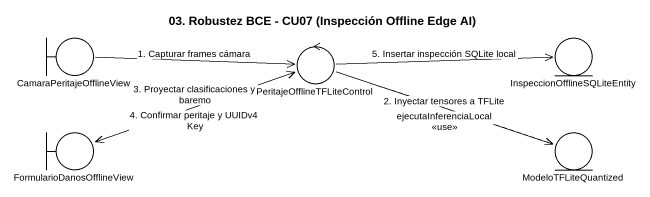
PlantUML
@startuml
title 03. Robustez BCE - CU07 (Inspección Offline Edge AI)
boundary CamaraPeritajeOfflineView
control PeritajeOfflineTFLiteControl
entity "InspeccionOfflineSQLiteEntity" as InspeccionOfflineSQLiteEntit
boundary FormularioDanosOfflineView
entity ModeloTFLiteQuantized
CamaraPeritajeOfflineView -right-> PeritajeOfflineTFLiteControl : 1. Capturar frames cámara
PeritajeOfflineTFLiteControl -right-> InspeccionOfflineSQLiteEntit : 5. Insertar inspección SQLite local
PeritajeOfflineTFLiteControl -left-> FormularioDanosOfflineView : 3. Proyectar clasificaciones y baremo
PeritajeOfflineTFLiteControl -right-> ModeloTFLiteQuantized : 2. Inyectar tensores a TFLite
PeritajeOfflineTFLiteControl .right.> ModeloTFLiteQuantized : ejecutaInferenciaLocal\n<<use>>
FormularioDanosOfflineView -right-> PeritajeOfflineTFLiteControl : 4. Confirmar peritaje y UUIDv4 Key
@enduml
